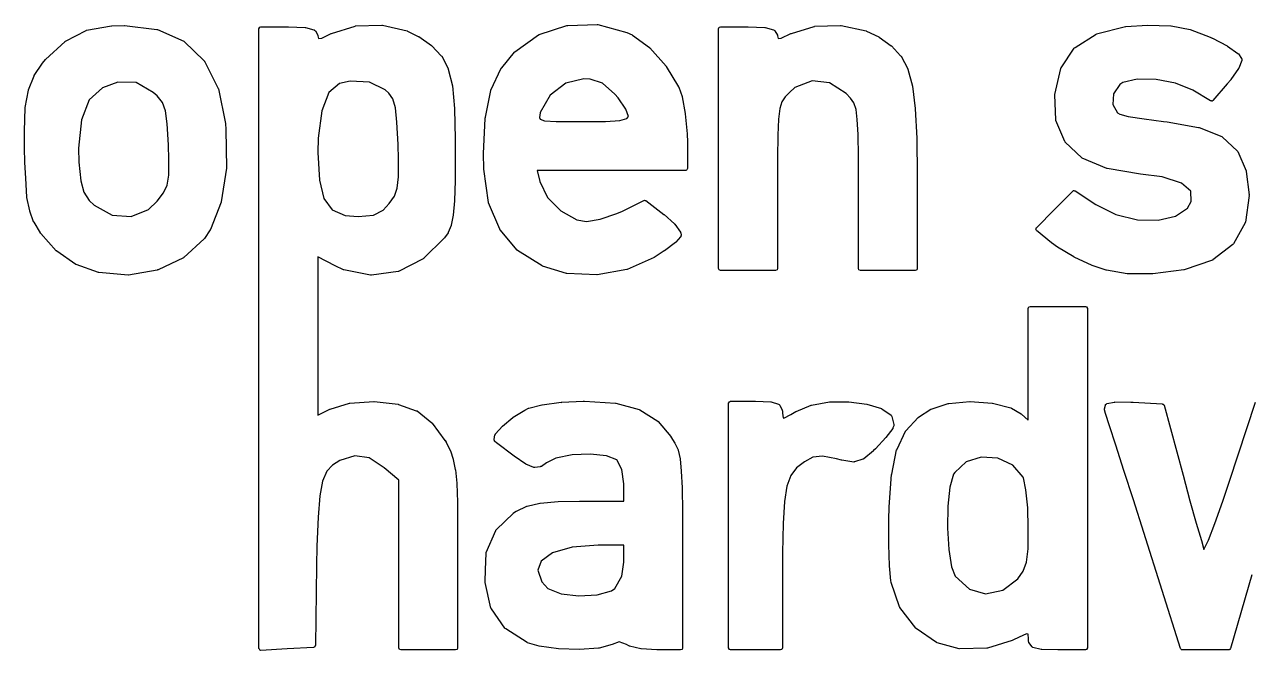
# Model space of a CAD drawing. Extents: x 80 to 221, y -131 to -73.
# Drawn here: x 106.095 to 109.18, y -79.478 to -77.902 of the extents above; entities that cross this region are included whole.
import ezdxf

# ---------------------------------------------------------------- set-up
doc = ezdxf.new("R2010")
doc.units = 0
doc.layers.add('BLACK', color=7, linetype='CONTINUOUS')

msp = doc.modelspace()

# ---------------------------------------------------------------- linework, layer by layer
at = {"layer": 'BLACK', "linetype": 'CONTINUOUS'}
for p, q in [((106.251, -77.9166), (106.314, -77.9055)), ((106.314, -77.9055), (106.315, -77.9055)), ((106.315, -77.9054), (106.346, -77.9045)), ((106.315, -77.9055), (106.315, -77.9054)), ((106.346, -77.9046), (106.347, -77.9045)), ((106.346, -77.9045), (106.346, -77.9046)), ((106.347, -77.9045), (106.428, -77.9142)), ((106.687, -77.9091), (106.69, -77.9076)), ((106.69, -77.9076), (106.759, -77.9076)), ((106.759, -77.9076), (106.759, -77.9077)), ((106.759, -77.9077), (106.759, -77.9076)), ((106.759, -77.9076), (106.801, -77.9093)), ((106.868, -77.9247), (106.927, -77.9059)), ((106.927, -77.906), (106.928, -77.9057)), ((106.927, -77.9059), (106.927, -77.906)), ((106.928, -77.9057), (106.994, -77.9037)), ((106.994, -77.9037), (106.995, -77.904)), ((106.995, -77.904), (106.996, -77.9039)), ((106.996, -77.9039), (107.058, -77.9183)), ((107.39, -77.9272), (107.46, -77.9044)), ((107.46, -77.9044), (107.461, -77.9044)), ((107.461, -77.9044), (107.462, -77.9041)), ((107.462, -77.9041), (107.536, -77.902)), ((107.536, -77.902), (107.537, -77.9023)), ((107.537, -77.9023), (107.538, -77.9022)), ((107.538, -77.9022), (107.611, -77.9218)), ((107.843, -77.9091), (107.847, -77.9076)), ((107.847, -77.9076), (107.916, -77.9076)), ((107.916, -77.9076), (107.916, -77.9077)), ((107.916, -77.9077), (107.916, -77.9076)), ((107.916, -77.9076), (107.958, -77.9093)), ((108.025, -77.9247), (108.082, -77.9067)), ((108.082, -77.9067), (108.083, -77.9067)), ((108.083, -77.9064), (108.149, -77.9044)), ((108.083, -77.9067), (108.083, -77.9064)), ((108.149, -77.9044), (108.149, -77.9046)), ((108.149, -77.9046), (108.15, -77.9045)), ((108.15, -77.9045), (108.213, -77.9181)), ((108.793, -77.9256), (108.866, -77.9074)), ((108.866, -77.9074), (108.867, -77.9072)), ((108.866, -77.9074), (108.866, -77.9074)), ((108.867, -77.9072), (108.921, -77.9036)), ((108.921, -77.9036), (108.921, -77.9037)), ((108.921, -77.9037), (108.921, -77.9036)), ((108.921, -77.9036), (108.98, -77.9055)), ((108.98, -77.9055), (108.981, -77.9056)), ((108.981, -77.9056), (108.981, -77.9055)), ((108.981, -77.9055), (109.029, -77.9146)), ((106.198, -77.9436), (106.25, -77.917)), ((106.25, -77.917), (106.251, -77.9166)), ((106.25, -77.917), (106.25, -77.917)), ((106.428, -77.9142), (106.429, -77.9146)), ((106.429, -77.9146), (106.43, -77.9146)), ((106.43, -77.9146), (106.496, -77.9437)), ((106.685, -77.9126), (106.687, -77.9091)), ((106.685, -79.4731), (106.685, -77.9126)), ((106.801, -77.9093), (106.801, -77.9095)), ((106.801, -77.9095), (106.802, -77.9094)), ((106.802, -77.9094), (106.823, -77.9153)), ((106.823, -77.9153), (106.824, -77.9153)), ((106.824, -77.9153), (106.824, -77.9153)), ((106.824, -77.9153), (106.825, -77.9165)), ((106.825, -77.9165), (106.827, -77.9176)), ((106.827, -77.9176), (106.827, -77.9177)), ((106.827, -77.9177), (106.827, -77.9177)), ((106.827, -77.9177), (106.833, -77.9291)), ((106.833, -77.9291), (106.833, -77.9301)), ((106.833, -77.9301), (106.833, -77.9305)), ((106.833, -77.9305), (106.835, -77.9375)), ((106.835, -77.9375), (106.843, -77.9368)), ((106.843, -77.9368), (106.867, -77.9249)), ((106.867, -77.9249), (106.868, -77.9247)), ((106.867, -77.9249), (106.867, -77.9249)), ((107.058, -77.9183), (107.059, -77.9187)), ((107.059, -77.9187), (107.059, -77.9187)), ((107.059, -77.9187), (107.086, -77.9318)), ((107.086, -77.9318), (107.086, -77.9321)), ((107.086, -77.9321), (107.087, -77.9322)), ((107.087, -77.9322), (107.119, -77.955)), ((107.329, -77.9706), (107.389, -77.9279)), ((107.389, -77.9279), (107.39, -77.9277)), ((107.39, -77.9277), (107.39, -77.9272)), ((107.611, -77.9218), (107.611, -77.9221)), ((107.611, -77.9221), (107.611, -77.9221)), ((107.611, -77.9221), (107.624, -77.928)), ((107.624, -77.928), (107.624, -77.9284)), ((107.624, -77.9284), (107.625, -77.9285)), ((107.625, -77.9285), (107.668, -77.9602)), ((107.842, -77.9126), (107.843, -77.9091)), ((107.842, -78.5162), (107.842, -77.9126)), ((107.958, -77.9093), (107.958, -77.9095)), ((107.958, -77.9095), (107.959, -77.9094)), ((107.959, -77.9094), (107.98, -77.9153)), ((107.98, -77.9153), (107.98, -77.9153)), ((107.98, -77.9153), (107.98, -77.9153)), ((107.98, -77.9153), (107.982, -77.9165)), ((107.982, -77.9165), (107.983, -77.9176)), ((107.983, -77.9176), (107.983, -77.9177)), ((107.983, -77.9177), (107.983, -77.9177)), ((107.983, -77.9177), (107.99, -77.9291)), ((107.99, -77.9291), (107.99, -77.9301)), ((107.99, -77.9301), (107.99, -77.9305)), ((107.99, -77.9305), (107.992, -77.9375)), ((107.992, -77.9375), (107.999, -77.9368)), ((107.999, -77.9368), (108.024, -77.9249)), ((108.024, -77.9249), (108.025, -77.9247)), ((108.024, -77.9249), (108.024, -77.9249)), ((108.213, -77.9181), (108.214, -77.9185)), ((108.214, -77.9185), (108.214, -77.9185)), ((108.214, -77.9185), (108.245, -77.9334)), ((108.245, -77.9334), (108.246, -77.9338)), ((108.246, -77.9338), (108.246, -77.9339)), ((108.246, -77.9339), (108.276, -77.9555)), ((108.739, -77.9599), (108.792, -77.9262)), ((108.792, -77.9262), (108.793, -77.926)), ((108.793, -77.926), (108.793, -77.9256)), ((109.029, -77.9146), (109.029, -77.9148)), ((109.029, -77.9148), (109.029, -77.9148)), ((109.029, -77.9148), (109.079, -77.9337)), ((109.079, -77.9337), (109.079, -77.9338)), ((109.079, -77.9338), (109.079, -77.9338)), ((109.079, -77.9338), (109.084, -77.9362)), ((109.084, -77.9362), (109.084, -77.9363)), ((109.084, -77.9363), (109.085, -77.9364)), ((109.085, -77.9364), (109.122, -77.9561)), ((106.148, -77.9898), (106.197, -77.9444)), ((106.197, -77.9441), (106.198, -77.9436)), ((106.197, -77.9444), (106.197, -77.9441)), ((106.496, -77.9437), (106.496, -77.9443)), ((106.496, -77.9443), (106.497, -77.9446)), ((106.497, -77.9446), (106.547, -77.9932)), ((107.119, -77.955), (107.12, -77.9554)), ((107.12, -77.9554), (107.12, -77.9556)), ((107.12, -77.9556), (107.144, -77.9805)), ((107.668, -77.9602), (107.668, -77.9607)), ((107.668, -77.9607), (107.669, -77.961)), ((107.669, -77.961), (107.71, -78.0073)), ((108.276, -77.9555), (108.277, -77.9559)), ((108.277, -77.9559), (108.277, -77.9561)), ((108.277, -77.9561), (108.3, -77.981)), ((108.704, -78.0108), (108.737, -77.9613)), ((108.737, -77.9613), (108.738, -77.9608)), ((108.738, -77.9608), (108.739, -77.9599)), ((109.122, -77.9561), (109.122, -77.9563)), ((109.122, -77.9563), (109.123, -77.9564)), ((109.123, -77.9564), (109.149, -77.9747)), ((106.119, -78.0304), (106.14, -77.9997)), ((106.14, -77.9993), (106.148, -77.9902)), ((106.14, -77.9996), (106.14, -77.9993)), ((106.14, -77.9997), (106.14, -77.9996)), ((106.148, -77.9901), (106.148, -77.9898)), ((106.148, -77.9902), (106.148, -77.9901)), ((106.547, -77.9932), (106.547, -77.994)), ((106.547, -77.994), (106.548, -77.9946)), ((106.548, -77.9946), (106.582, -78.0627)), ((107.144, -77.9805), (107.144, -77.9812)), ((107.144, -77.9812), (107.145, -77.9817)), ((107.145, -77.9817), (107.161, -78.0129)), ((107.296, -78.0109), (107.328, -77.9715)), ((107.328, -77.9715), (107.329, -77.9712)), ((107.329, -77.9712), (107.329, -77.9706)), ((108.3, -77.981), (108.301, -77.9816)), ((108.301, -77.9816), (108.301, -77.982)), ((108.301, -77.982), (108.318, -78.0137)), ((109.149, -77.9747), (109.149, -77.9754)), ((109.149, -77.9754), (109.15, -77.9759)), ((109.15, -77.9759), (109.158, -77.9876)), ((109.159, -77.9924), (109.151, -78.0116)), ((109.158, -77.9876), (109.158, -77.9882)), ((109.158, -77.9882), (109.159, -77.9886)), ((109.159, -77.9886), (109.159, -77.99)), ((109.159, -77.99), (109.159, -77.9913)), ((109.159, -77.9913), (109.159, -77.9918)), ((109.159, -77.9918), (109.159, -77.9924)), ((106.105, -78.0662), (106.119, -78.0314)), ((106.119, -78.031), (106.119, -78.0304)), ((106.119, -78.0314), (106.119, -78.031)), ((107.161, -78.0129), (107.161, -78.0136)), ((107.161, -78.0136), (107.161, -78.0141)), ((107.161, -78.0141), (107.172, -78.056)), ((107.269, -78.0674), (107.295, -78.0119)), ((107.295, -78.0119), (107.296, -78.0115)), ((107.296, -78.0115), (107.296, -78.0109)), ((107.71, -78.0073), (107.71, -78.0078)), ((107.71, -78.0078), (107.71, -78.0081)), ((107.71, -78.0081), (107.741, -78.0591)), ((108.318, -78.0137), (108.318, -78.0143)), ((108.318, -78.0143), (108.318, -78.0148)), ((108.318, -78.0148), (108.33, -78.0569)), ((108.688, -78.078), (108.703, -78.0125)), ((108.703, -78.0118), (108.704, -78.0108)), ((108.703, -78.0125), (108.703, -78.0118)), ((109.15, -78.0125), (109.131, -78.0407)), ((109.151, -78.0116), (109.15, -78.0119)), ((109.15, -78.0119), (109.15, -78.0125)), ((106.291, -78.0613), (106.258, -78.0916)), ((106.33, -78.0469), (106.291, -78.0613)), ((106.376, -78.0481), (106.33, -78.0469)), ((106.419, -78.0728), (106.376, -78.0481)), ((106.582, -78.0627), (106.582, -78.0633)), ((106.888, -78.0507), (106.861, -78.0735)), ((106.915, -78.0444), (106.888, -78.0507)), ((106.963, -78.0475), (106.915, -78.0444)), ((107.003, -78.0666), (106.963, -78.0475)), ((107.172, -78.056), (107.172, -78.0564)), ((107.172, -78.0564), (107.172, -78.0567)), ((107.172, -78.0567), (107.177, -78.1136)), ((107.457, -78.0496), (107.418, -78.0796)), ((107.503, -78.0384), (107.457, -78.0496)), ((107.519, -78.0392), (107.503, -78.0384)), ((107.55, -78.0498), (107.519, -78.0392)), ((107.581, -78.0773), (107.55, -78.0498)), ((107.741, -78.0591), (107.741, -78.0596)), ((107.741, -78.0596), (107.742, -78.06)), ((107.742, -78.06), (107.75, -78.0834)), ((108.034, -78.0606), (108.02, -78.0729)), ((108.077, -78.0438), (108.034, -78.0606)), ((108.121, -78.0487), (108.077, -78.0438)), ((108.163, -78.0754), (108.121, -78.0487)), ((108.33, -78.0569), (108.33, -78.0573)), ((108.33, -78.0573), (108.33, -78.0576)), ((108.33, -78.0576), (108.337, -78.1137)), ((108.852, -78.053), (108.836, -78.0768)), ((108.859, -78.0484), (108.852, -78.053)), ((108.895, -78.0397), (108.859, -78.0484)), ((108.943, -78.0403), (108.895, -78.0397)), ((108.992, -78.0497), (108.943, -78.0403)), ((109.035, -78.0673), (108.992, -78.0497)), ((109.122, -78.0516), (109.086, -78.0931)), ((109.131, -78.041), (109.122, -78.0515)), ((109.122, -78.0515), (109.122, -78.0516)), ((109.122, -78.0516), (109.122, -78.0516)), ((109.131, -78.0407), (109.131, -78.0408)), ((109.131, -78.0408), (109.131, -78.041)), ((106.097, -78.1112), (106.105, -78.0672)), ((106.105, -78.0667), (106.105, -78.0662)), ((106.105, -78.0672), (106.105, -78.0667)), ((106.258, -78.0916), (106.238, -78.1418)), ((106.429, -78.0819), (106.419, -78.0728)), ((106.442, -78.098), (106.429, -78.0819)), ((106.582, -78.0633), (106.583, -78.0639)), ((106.583, -78.0639), (106.601, -78.1516)), ((106.861, -78.0735), (106.843, -78.119)), ((107.012, -78.0748), (107.003, -78.0666)), ((107.022, -78.0894), (107.012, -78.0748)), ((107.029, -78.1116), (107.022, -78.0894)), ((107.255, -78.1353), (107.269, -78.0685)), ((107.269, -78.068), (107.269, -78.0674)), ((107.269, -78.0685), (107.269, -78.068)), ((107.418, -78.0796), (107.393, -78.1237)), ((107.589, -78.0868), (107.581, -78.0773)), ((107.608, -78.1148), (107.589, -78.0868)), ((107.75, -78.0834), (107.75, -78.0839)), ((107.75, -78.0839), (107.75, -78.0842)), ((107.75, -78.0842), (107.758, -78.1262)), ((108.009, -78.0845), (108.001, -78.0966)), ((108.02, -78.0729), (108.009, -78.0845)), ((108.174, -78.0875), (108.163, -78.0754)), ((108.182, -78.0996), (108.174, -78.0875)), ((108.688, -78.0787), (108.688, -78.078)), ((108.688, -78.0794), (108.688, -78.0787)), ((108.691, -78.1421), (108.688, -78.0794)), ((108.836, -78.0768), (108.834, -78.1038)), ((109.08, -78.0942), (109.035, -78.0673)), ((109.085, -78.0938), (109.084, -78.0947)), ((109.086, -78.0931), (109.085, -78.0938)), ((106.095, -78.1704), (106.097, -78.1118)), ((106.097, -78.1115), (106.097, -78.1112)), ((106.097, -78.1118), (106.097, -78.1115)), ((106.45, -78.119), (106.442, -78.098)), ((106.454, -78.1524), (106.45, -78.119)), ((106.843, -78.119), (106.834, -78.188)), ((107.032, -78.148), (107.029, -78.1116)), ((107.177, -78.1136), (107.177, -78.1137)), ((107.177, -78.1137), (107.177, -78.1139)), ((107.177, -78.1139), (107.179, -78.1901)), ((107.393, -78.1245), (107.391, -78.1358)), ((107.393, -78.1237), (107.393, -78.1245)), ((107.615, -78.1334), (107.608, -78.1148)), ((107.996, -78.1137), (107.993, -78.1402)), ((108.001, -78.0966), (107.996, -78.1137)), ((108.188, -78.1159), (108.182, -78.0996)), ((108.191, -78.141), (108.188, -78.1159)), ((108.337, -78.1137), (108.337, -78.1139)), ((108.337, -78.1139), (108.337, -78.1141)), ((108.337, -78.1141), (108.341, -78.1879)), ((108.834, -78.1038), (108.846, -78.1246)), ((108.846, -78.1246), (108.852, -78.128)), ((109.082, -78.0944), (109.08, -78.0942)), ((109.083, -78.0948), (109.082, -78.0944)), ((109.084, -78.0947), (109.083, -78.0946)), ((109.083, -78.0946), (109.083, -78.0948)), ((106.238, -78.1418), (106.231, -78.2134)), ((106.457, -78.2049), (106.454, -78.1524)), ((106.601, -78.1516), (106.601, -78.1519)), ((106.601, -78.1519), (106.601, -78.1522)), ((106.601, -78.1522), (106.602, -78.1659)), ((107.035, -78.2041), (107.032, -78.148)), ((107.25, -78.2267), (107.254, -78.1386)), ((107.254, -78.1378), (107.255, -78.1353)), ((107.254, -78.1382), (107.254, -78.1378)), ((107.254, -78.1386), (107.254, -78.1382)), ((107.255, -78.1353), (107.255, -78.1353)), ((107.391, -78.1358), (107.393, -78.1405)), ((107.393, -78.1405), (107.404, -78.1442)), ((107.404, -78.1442), (107.433, -78.1461)), ((107.433, -78.1461), (107.481, -78.1465)), ((107.481, -78.1465), (107.5, -78.1465)), ((107.5, -78.1465), (107.557, -78.1458)), ((107.557, -78.1458), (107.593, -78.1434)), ((107.593, -78.1434), (107.611, -78.139)), ((107.611, -78.139), (107.615, -78.1334)), ((107.758, -78.1262), (107.758, -78.1264)), ((107.758, -78.1264), (107.758, -78.1266)), ((107.758, -78.1266), (107.763, -78.1773)), ((107.993, -78.1402), (107.991, -78.1803)), ((108.193, -78.1791), (108.191, -78.141)), ((108.691, -78.1428), (108.691, -78.1421)), ((108.691, -78.1437), (108.691, -78.1428)), ((108.713, -78.1966), (108.691, -78.1437)), ((108.852, -78.128), (108.873, -78.1334)), ((108.873, -78.1334), (108.913, -78.1399)), ((108.913, -78.1399), (108.962, -78.1462)), ((108.962, -78.1462), (108.971, -78.1472)), ((108.971, -78.1472), (108.971, -78.1473)), ((108.971, -78.1473), (108.971, -78.1472)), ((108.971, -78.1472), (109.05, -78.1609)), ((106.095, -78.1706), (106.095, -78.1704)), ((106.095, -78.1707), (106.095, -78.1706)), ((106.095, -78.2133), (106.095, -78.1707)), ((106.602, -78.1659), (106.602, -78.1661)), ((106.602, -78.1661), (106.602, -78.1663)), ((106.602, -78.1663), (106.603, -78.2629)), ((107.763, -78.1773), (107.763, -78.1775)), ((107.763, -78.1775), (107.763, -78.1776)), ((107.763, -78.1776), (107.764, -78.1985)), ((107.991, -78.1803), (107.99, -78.2379)), ((108.194, -78.2343), (108.193, -78.1791)), ((109.05, -78.1609), (109.05, -78.1612)), ((109.05, -78.1612), (109.051, -78.1612)), ((109.051, -78.1612), (109.108, -78.1843)), ((109.108, -78.1843), (109.109, -78.185)), ((109.109, -78.185), (109.11, -78.1853)), ((109.11, -78.1853), (109.147, -78.2201)), ((106.096, -78.249), (106.095, -78.2133)), ((106.231, -78.2134), (106.232, -78.2484)), ((106.458, -78.2416), (106.457, -78.2049)), ((106.834, -78.188), (106.833, -78.2246)), ((107.036, -78.2413), (107.035, -78.2041)), ((107.179, -78.1901), (107.179, -78.1901)), ((107.179, -78.1901), (107.179, -78.1902)), ((107.179, -78.1902), (107.179, -78.2229)), ((107.764, -78.1985), (107.764, -78.1986)), ((107.764, -78.1986), (107.764, -78.1987)), ((107.764, -78.1987), (107.764, -78.2647)), ((108.341, -78.1879), (108.341, -78.188)), ((108.341, -78.188), (108.341, -78.188)), ((108.341, -78.188), (108.342, -78.283)), ((108.714, -78.1974), (108.713, -78.1966)), ((108.714, -78.1983), (108.714, -78.1974)), ((108.756, -78.2374), (108.714, -78.1983)), ((106.458, -78.2812), (106.458, -78.2416)), ((106.833, -78.2246), (106.837, -78.2935)), ((107.036, -78.2856), (107.036, -78.2413)), ((107.179, -78.2229), (107.179, -78.2229)), ((107.179, -78.2229), (107.179, -78.2229)), ((107.179, -78.2229), (107.179, -78.2947)), ((107.25, -78.2269), (107.25, -78.2267)), ((107.25, -78.2271), (107.25, -78.2269)), ((107.251, -78.2655), (107.25, -78.2271)), ((107.99, -78.2379), (107.99, -78.3081)), ((108.194, -78.3104), (108.194, -78.2343)), ((108.756, -78.2378), (108.756, -78.2374)), ((108.757, -78.2384), (108.756, -78.2378)), ((108.819, -78.2645), (108.757, -78.2384)), ((109.147, -78.2201), (109.148, -78.221)), ((109.148, -78.221), (109.149, -78.2218)), ((109.149, -78.2218), (109.17, -78.2704)), ((106.096, -78.2491), (106.096, -78.249)), ((106.098, -78.2885), (106.096, -78.2491)), ((106.096, -78.2491), (106.096, -78.2491)), ((106.232, -78.2484), (106.237, -78.2952)), ((106.603, -78.2637), (106.59, -78.3484)), ((106.603, -78.2629), (106.603, -78.2633)), ((106.603, -78.2633), (106.603, -78.2637)), ((107.251, -78.2658), (107.251, -78.2655)), ((107.251, -78.2661), (107.251, -78.2658)), ((107.263, -78.3501), (107.251, -78.2661)), ((107.759, -78.2697), (107.385, -78.2697)), ((107.385, -78.2697), (107.392, -78.2976)), ((107.761, -78.269), (107.759, -78.2697)), ((107.759, -78.2697), (107.759, -78.2697)), ((107.759, -78.2697), (107.759, -78.2697)), ((107.762, -78.2682), (107.761, -78.269)), ((107.763, -78.266), (107.762, -78.2682)), ((107.762, -78.2682), (107.762, -78.2682)), ((107.762, -78.2682), (107.762, -78.2682)), ((107.764, -78.2647), (107.763, -78.266)), ((107.764, -78.2647), (107.764, -78.2647)), ((107.764, -78.2647), (107.764, -78.2647)), ((108.82, -78.2645), (108.819, -78.2645)), ((108.82, -78.2648), (108.82, -78.2645)), ((108.904, -78.2786), (108.82, -78.2648)), ((108.904, -78.2787), (108.904, -78.2786)), ((108.904, -78.2786), (108.904, -78.2786)), ((108.958, -78.2858), (108.904, -78.2787)), ((109.17, -78.2704), (109.17, -78.2711)), ((109.17, -78.2711), (109.17, -78.2718)), ((109.17, -78.2718), (109.177, -78.3312)), ((106.098, -78.2886), (106.098, -78.2885)), ((106.098, -78.2887), (106.098, -78.2886)), ((106.101, -78.3367), (106.098, -78.2887)), ((106.237, -78.2952), (106.244, -78.3244)), ((106.445, -78.3262), (106.454, -78.3068)), ((106.454, -78.3068), (106.458, -78.2812)), ((106.837, -78.2935), (106.848, -78.3404)), ((107.033, -78.3144), (107.036, -78.2856)), ((107.179, -78.2948), (107.177, -78.3461)), ((107.179, -78.2947), (107.179, -78.2947)), ((107.179, -78.2947), (107.179, -78.2948)), ((107.392, -78.2976), (107.411, -78.3372)), ((107.99, -78.3081), (107.99, -78.5162)), ((108.342, -78.283), (108.342, -78.283)), ((108.342, -78.283), (108.342, -78.283)), ((108.342, -78.283), (108.342, -78.293)), ((108.342, -78.293), (108.342, -78.293)), ((108.342, -78.293), (108.342, -78.293)), ((108.342, -78.293), (108.342, -78.5162)), ((109.007, -78.3011), (108.958, -78.2858)), ((109.03, -78.3217), (109.007, -78.3011)), ((106.101, -78.337), (106.101, -78.3367)), ((106.101, -78.3372), (106.101, -78.337)), ((106.108, -78.3713), (106.101, -78.3372)), ((106.244, -78.3244), (106.258, -78.3448)), ((106.429, -78.3469), (106.445, -78.3262)), ((106.848, -78.3404), (106.869, -78.3686)), ((107.013, -78.3528), (107.026, -78.3346)), ((107.026, -78.3346), (107.033, -78.3144)), ((107.411, -78.3372), (107.445, -78.3715)), ((108.194, -78.5162), (108.194, -78.3104)), ((108.687, -78.3675), (108.733, -78.3215)), ((108.733, -78.3215), (108.734, -78.3209)), ((108.734, -78.3209), (108.735, -78.3201)), ((108.735, -78.3201), (108.736, -78.3202)), ((108.736, -78.3202), (108.736, -78.32)), ((108.736, -78.32), (108.738, -78.3206)), ((108.738, -78.3206), (108.739, -78.3208)), ((108.739, -78.3208), (108.791, -78.3549)), ((109.031, -78.3478), (109.03, -78.3217)), ((109.177, -78.3324), (109.168, -78.3999)), ((109.177, -78.3312), (109.176, -78.3318)), ((109.176, -78.3318), (109.177, -78.3324)), ((106.108, -78.3717), (106.108, -78.3713)), ((106.258, -78.3448), (106.27, -78.3566)), ((106.27, -78.3566), (106.316, -78.3822)), ((106.363, -78.3856), (106.407, -78.3674)), ((106.407, -78.3674), (106.429, -78.3469)), ((106.59, -78.3494), (106.563, -78.4181)), ((106.59, -78.3484), (106.59, -78.3489)), ((106.59, -78.3489), (106.59, -78.3494)), ((106.869, -78.3686), (106.902, -78.3826)), ((106.973, -78.3821), (106.998, -78.3696)), ((106.998, -78.3696), (107.013, -78.3528)), ((107.177, -78.3463), (107.174, -78.3818)), ((107.177, -78.3461), (107.177, -78.3462)), ((107.177, -78.3462), (107.177, -78.3463)), ((107.263, -78.3506), (107.263, -78.3501)), ((107.263, -78.3513), (107.263, -78.3506)), ((107.291, -78.4175), (107.263, -78.3513)), ((107.445, -78.3715), (107.485, -78.3935)), ((107.6, -78.3718), (107.654, -78.345)), ((107.654, -78.345), (107.655, -78.3446)), ((107.654, -78.345), (107.654, -78.345)), ((107.655, -78.3446), (107.656, -78.3449)), ((107.656, -78.3449), (107.657, -78.3448)), ((107.657, -78.3448), (107.658, -78.3453)), ((107.658, -78.3453), (107.659, -78.3455)), ((107.659, -78.3455), (107.704, -78.3804)), ((108.642, -78.4136), (108.687, -78.3675)), ((108.791, -78.3549), (108.842, -78.3802)), ((108.992, -78.3848), (109.022, -78.364)), ((109.022, -78.364), (109.031, -78.3478)), ((106.108, -78.3722), (106.108, -78.3717)), ((106.118, -78.3991), (106.108, -78.3722)), ((106.119, -78.3995), (106.118, -78.3991)), ((106.119, -78.3999), (106.119, -78.3995)), ((106.135, -78.4267), (106.119, -78.3999)), ((106.316, -78.3822), (106.363, -78.3856)), ((106.902, -78.3826), (106.935, -78.3854)), ((106.935, -78.3854), (106.973, -78.3821)), ((107.174, -78.3824), (107.169, -78.4068)), ((107.174, -78.3818), (107.174, -78.3821)), ((107.174, -78.3821), (107.174, -78.3824)), ((107.485, -78.3935), (107.509, -78.3979)), ((107.509, -78.3979), (107.544, -78.3924)), ((107.544, -78.3924), (107.586, -78.3782)), ((107.586, -78.3782), (107.6, -78.3718)), ((107.704, -78.3804), (107.705, -78.3806)), ((107.705, -78.3806), (107.705, -78.3806)), ((107.705, -78.3806), (107.731, -78.4042)), ((108.842, -78.3802), (108.896, -78.3934)), ((108.896, -78.3934), (108.948, -78.3948)), ((108.948, -78.3948), (108.992, -78.3848)), ((109.167, -78.4016), (109.138, -78.4546)), ((109.168, -78.3999), (109.167, -78.4007)), ((109.167, -78.4007), (109.167, -78.4016)), ((106.135, -78.4268), (106.135, -78.4267)), ((106.135, -78.4269), (106.135, -78.4268)), ((106.135, -78.428), (106.135, -78.4269)), ((106.136, -78.4282), (106.135, -78.428)), ((106.136, -78.4285), (106.136, -78.4282)), ((106.175, -78.472), (106.136, -78.4285)), ((106.562, -78.419), (106.548, -78.441)), ((106.563, -78.4181), (106.562, -78.4184)), ((106.562, -78.4184), (106.562, -78.419)), ((107.161, -78.4265), (107.152, -78.4387)), ((107.169, -78.4078), (107.161, -78.4257)), ((107.161, -78.4257), (107.161, -78.426)), ((107.161, -78.426), (107.161, -78.4265)), ((107.169, -78.4068), (107.169, -78.4072)), ((107.169, -78.4072), (107.169, -78.4078)), ((107.291, -78.4181), (107.291, -78.4175)), ((107.292, -78.4188), (107.291, -78.4181)), ((107.335, -78.47), (107.292, -78.4188)), ((107.731, -78.4042), (107.731, -78.4047)), ((107.731, -78.4047), (107.732, -78.405)), ((107.732, -78.405), (107.746, -78.4245)), ((107.746, -78.4245), (107.746, -78.4257)), ((107.746, -78.4257), (107.747, -78.4268)), ((107.747, -78.4268), (107.748, -78.4325)), ((107.748, -78.4325), (107.747, -78.4327)), ((107.747, -78.4327), (107.748, -78.4329)), ((107.748, -78.4329), (107.747, -78.4345)), ((108.64, -78.4171), (108.641, -78.4155)), ((108.64, -78.4173), (108.64, -78.4171)), ((108.64, -78.4176), (108.64, -78.4173)), ((108.641, -78.4191), (108.64, -78.4176)), ((108.641, -78.4139), (108.642, -78.4138)), ((108.641, -78.4155), (108.641, -78.4139)), ((108.642, -78.4206), (108.641, -78.4191)), ((108.642, -78.4138), (108.642, -78.4136)), ((108.642, -78.4207), (108.642, -78.4206)), ((108.642, -78.421), (108.642, -78.4207)), ((108.68, -78.4517), (108.642, -78.421)), ((106.547, -78.442), (106.496, -78.4887)), ((106.548, -78.441), (106.547, -78.4414)), ((106.547, -78.4414), (106.547, -78.442)), ((107.152, -78.4395), (107.099, -78.4915)), ((107.152, -78.4387), (107.152, -78.439)), ((107.152, -78.439), (107.152, -78.4395)), ((107.733, -78.4509), (107.706, -78.472)), ((107.734, -78.4503), (107.733, -78.4505)), ((107.733, -78.4505), (107.733, -78.4509)), ((107.746, -78.4365), (107.734, -78.4503)), ((107.747, -78.4362), (107.746, -78.4363)), ((107.746, -78.4363), (107.746, -78.4365)), ((107.747, -78.4345), (107.747, -78.4362)), ((108.68, -78.4518), (108.68, -78.4517)), ((108.68, -78.4519), (108.68, -78.4518)), ((108.695, -78.4626), (108.68, -78.4519)), ((108.695, -78.4627), (108.695, -78.4626)), ((108.695, -78.4629), (108.695, -78.4627)), ((108.736, -78.4872), (108.695, -78.4629)), ((109.136, -78.4561), (109.086, -78.4947)), ((109.137, -78.4553), (109.136, -78.4561)), ((109.138, -78.4546), (109.137, -78.4553)), ((106.176, -78.4722), (106.175, -78.472)), ((106.176, -78.4727), (106.176, -78.4722)), ((106.224, -78.5059), (106.176, -78.4727)), ((106.495, -78.4895), (106.431, -78.5198)), ((106.496, -78.4887), (106.495, -78.489)), ((106.495, -78.489), (106.495, -78.4895)), ((106.877, -78.5098), (106.833, -78.4871)), ((106.833, -78.4871), (106.833, -78.8858)), ((107.098, -78.4924), (107.036, -78.5236)), ((107.099, -78.4918), (107.098, -78.4924)), ((107.099, -78.4915), (107.099, -78.4918)), ((107.336, -78.4704), (107.335, -78.47)), ((107.336, -78.471), (107.336, -78.4704)), ((107.398, -78.5099), (107.336, -78.471)), ((107.68, -78.489), (107.612, -78.5185)), ((107.705, -78.4722), (107.68, -78.4886)), ((107.68, -78.4886), (107.68, -78.4887)), ((107.68, -78.4887), (107.68, -78.489)), ((107.706, -78.472), (107.705, -78.472)), ((107.705, -78.472), (107.705, -78.4722)), ((108.737, -78.4872), (108.736, -78.4872)), ((108.737, -78.4874), (108.737, -78.4872)), ((108.782, -78.5084), (108.737, -78.4874)), ((109.086, -78.495), (109.085, -78.4955)), ((109.086, -78.4947), (109.086, -78.495)), ((106.225, -78.506), (106.224, -78.5059)), ((106.225, -78.5065), (106.225, -78.506)), ((106.281, -78.5262), (106.225, -78.5065)), ((106.429, -78.5202), (106.357, -78.5327)), ((106.43, -78.5198), (106.429, -78.5202)), ((106.431, -78.5198), (106.43, -78.5198)), ((106.877, -78.5099), (106.877, -78.5098)), ((106.877, -78.5098), (106.877, -78.5098)), ((106.898, -78.5195), (106.877, -78.5099)), ((106.899, -78.5196), (106.898, -78.5195)), ((106.899, -78.5199), (106.899, -78.5196)), ((106.966, -78.5335), (106.899, -78.5199)), ((107.035, -78.5241), (106.968, -78.5335)), ((107.036, -78.5236), (107.035, -78.5237)), ((107.035, -78.5237), (107.035, -78.5241)), ((107.399, -78.51), (107.398, -78.5099)), ((107.399, -78.5104), (107.399, -78.51)), ((107.459, -78.5286), (107.399, -78.5104)), ((107.611, -78.5189), (107.536, -78.5322)), ((107.612, -78.5185), (107.611, -78.5189)), ((107.612, -78.5185), (107.612, -78.5185)), ((107.843, -78.5197), (107.842, -78.5162)), ((107.847, -78.5212), (107.843, -78.5197)), ((107.985, -78.5212), (107.847, -78.5212)), ((107.989, -78.5197), (107.985, -78.5212)), ((107.99, -78.5162), (107.989, -78.5197)), ((108.195, -78.5197), (108.194, -78.5162)), ((108.199, -78.5212), (108.195, -78.5197)), ((108.337, -78.5212), (108.199, -78.5212)), ((108.339, -78.5206), (108.337, -78.5212)), ((108.337, -78.5212), (108.337, -78.5212)), ((108.337, -78.5212), (108.337, -78.5212)), ((108.341, -78.5197), (108.339, -78.5206)), ((108.342, -78.5179), (108.341, -78.5197)), ((108.341, -78.5197), (108.341, -78.5197)), ((108.341, -78.5197), (108.341, -78.5197)), ((108.342, -78.5162), (108.342, -78.5162)), ((108.342, -78.5162), (108.342, -78.5162)), ((108.342, -78.5162), (108.342, -78.5179)), ((108.782, -78.5086), (108.782, -78.5084)), ((108.782, -78.5084), (108.782, -78.5084)), ((108.817, -78.5206), (108.782, -78.5086)), ((108.818, -78.5206), (108.817, -78.5206)), ((108.818, -78.5208), (108.818, -78.5206)), ((108.87, -78.5295), (108.818, -78.5208)), ((109.013, -78.52), (108.935, -78.5296)), ((109.014, -78.5198), (109.013, -78.52)), ((109.085, -78.4955), (109.014, -78.5198)), ((109.014, -78.5198), (109.014, -78.5198)), ((106.282, -78.5261), (106.281, -78.5262)), ((106.282, -78.5264), (106.282, -78.5261)), ((106.356, -78.5328), (106.282, -78.5264)), ((106.357, -78.5326), (106.356, -78.5328)), ((106.357, -78.5327), (106.357, -78.5326)), ((106.967, -78.5333), (106.966, -78.5335)), ((106.968, -78.5335), (106.967, -78.5333)), ((107.46, -78.5288), (107.459, -78.5285)), ((107.459, -78.5285), (107.459, -78.5286)), ((107.535, -78.5323), (107.46, -78.5288)), ((107.536, -78.5322), (107.535, -78.5321)), ((107.535, -78.5321), (107.535, -78.5323)), ((108.871, -78.5296), (108.87, -78.5294)), ((108.87, -78.5294), (108.87, -78.5295)), ((108.935, -78.5297), (108.871, -78.5296)), ((108.935, -78.5296), (108.935, -78.5295)), ((108.935, -78.5295), (108.935, -78.5297)), ((108.621, -78.6168), (108.623, -78.6132)), ((108.621, -78.8986), (108.621, -78.6168)), ((108.623, -78.6132), (108.626, -78.6118)), ((108.626, -78.6118), (108.765, -78.6118)), ((108.765, -78.6118), (108.768, -78.6132)), ((108.768, -78.6132), (108.77, -78.6168)), ((108.77, -78.6168), (108.77, -79.4718)), ((106.864, -78.8701), (106.913, -78.8552)), ((106.913, -78.8552), (106.914, -78.8553)), ((106.914, -78.855), (106.974, -78.8512)), ((106.914, -78.8553), (106.914, -78.855)), ((106.974, -78.8512), (106.975, -78.8514)), ((106.975, -78.8514), (106.975, -78.8513)), ((106.975, -78.8513), (107.035, -78.8583)), ((107.035, -78.8583), (107.036, -78.8586)), ((107.036, -78.8586), (107.036, -78.8585)), ((107.036, -78.8585), (107.081, -78.8743)), ((107.364, -78.868), (107.397, -78.8594)), ((107.397, -78.8594), (107.398, -78.8595)), ((107.398, -78.8593), (107.446, -78.8532)), ((107.398, -78.8595), (107.398, -78.8593)), ((107.446, -78.8532), (107.447, -78.8533)), ((107.447, -78.8532), (107.501, -78.8507)), ((107.447, -78.8533), (107.447, -78.8532)), ((107.501, -78.8507), (107.501, -78.8508)), ((107.501, -78.8508), (107.501, -78.8507)), ((107.501, -78.8507), (107.504, -78.8507)), ((107.504, -78.8507), (107.504, -78.8508)), ((107.504, -78.8508), (107.504, -78.8507)), ((107.504, -78.8507), (107.582, -78.8556)), ((107.582, -78.8556), (107.583, -78.8558)), ((107.583, -78.8558), (107.583, -78.8557)), ((107.583, -78.8557), (107.642, -78.8715)), ((107.867, -78.8557), (107.869, -78.8521)), ((107.867, -79.4718), (107.867, -78.8557)), ((107.869, -78.8521), (107.872, -78.8507)), ((107.872, -78.8507), (107.935, -78.8507)), ((107.935, -78.8507), (107.935, -78.8507)), ((107.935, -78.8507), (107.935, -78.8507)), ((107.935, -78.8507), (107.973, -78.852)), ((107.973, -78.852), (107.973, -78.8523)), ((107.973, -78.8523), (107.974, -78.8522)), ((107.974, -78.8522), (107.993, -78.8579)), ((107.993, -78.8579), (107.993, -78.8579)), ((107.993, -78.8579), (107.993, -78.8579)), ((107.993, -78.8579), (107.994, -78.8591)), ((107.994, -78.8591), (107.996, -78.8603)), ((107.996, -78.8603), (107.996, -78.8604)), ((107.996, -78.8604), (107.996, -78.8605)), ((107.996, -78.8605), (108.002, -78.8729)), ((108.037, -78.8761), (108.075, -78.8604)), ((108.075, -78.8604), (108.076, -78.8601)), ((108.075, -78.8604), (108.075, -78.8604)), ((108.076, -78.8601), (108.121, -78.8524)), ((108.121, -78.8525), (108.122, -78.8523)), ((108.121, -78.8524), (108.121, -78.8525)), ((108.122, -78.8523), (108.169, -78.8517)), ((108.169, -78.8517), (108.17, -78.8519)), ((108.17, -78.8519), (108.17, -78.8518)), ((108.17, -78.8518), (108.215, -78.8576)), ((108.215, -78.8576), (108.215, -78.8578)), ((108.215, -78.8578), (108.215, -78.8577)), ((108.215, -78.8577), (108.252, -78.8691)), ((108.377, -78.8703), (108.42, -78.8564)), ((108.42, -78.8564), (108.421, -78.8564)), ((108.421, -78.8561), (108.474, -78.8514)), ((108.421, -78.8564), (108.421, -78.8561)), ((108.474, -78.8514), (108.475, -78.8515)), ((108.475, -78.8515), (108.475, -78.8514)), ((108.475, -78.8514), (108.53, -78.8552)), ((108.53, -78.8552), (108.53, -78.8555)), ((108.53, -78.8555), (108.531, -78.8554)), ((108.531, -78.8554), (108.577, -78.8674)), ((108.813, -78.8695), (108.816, -78.8602)), ((108.816, -78.8588), (108.817, -78.8581)), ((108.816, -78.8596), (108.816, -78.8588)), ((108.816, -78.8602), (108.816, -78.8596)), ((108.817, -78.8581), (108.818, -78.8572)), ((108.818, -78.8572), (108.819, -78.8571)), ((108.819, -78.8566), (108.838, -78.8526)), ((108.819, -78.8571), (108.819, -78.8566)), ((108.838, -78.8526), (108.839, -78.8527)), ((108.839, -78.8527), (108.839, -78.8524)), ((108.839, -78.8524), (108.879, -78.8528)), ((108.879, -78.8528), (108.879, -78.8529)), ((108.879, -78.8529), (108.879, -78.8529)), ((108.879, -78.8529), (108.885, -78.8532)), ((108.885, -78.8532), (108.885, -78.8532)), ((108.885, -78.8532), (108.885, -78.8532)), ((108.885, -78.8532), (108.958, -78.857)), ((108.958, -78.857), (108.959, -78.8575)), ((108.959, -78.8575), (108.961, -78.8576)), ((108.961, -78.8576), (108.961, -78.8583)), ((108.961, -78.8583), (108.962, -78.8586)), ((108.962, -78.8586), (108.962, -78.8597)), ((108.962, -78.8597), (108.963, -78.8607)), ((108.963, -78.8607), (109.011, -79.0367)), ((109.128, -79.0515), (109.193, -78.853)), ((106.833, -78.8858), (106.863, -78.8704)), ((106.863, -78.8704), (106.864, -78.8704)), ((106.864, -78.8704), (106.864, -78.8701)), ((107.081, -78.8743), (107.082, -78.8749)), ((107.082, -78.8749), (107.083, -78.8751)), ((107.083, -78.8751), (107.12, -78.9051)), ((107.298, -78.913), (107.324, -78.8914)), ((107.324, -78.8914), (107.325, -78.8913)), ((107.325, -78.891), (107.354, -78.8729)), ((107.325, -78.8913), (107.325, -78.891)), ((107.354, -78.8726), (107.363, -78.8683)), ((107.354, -78.8728), (107.354, -78.8726)), ((107.354, -78.8729), (107.354, -78.8728)), ((107.363, -78.8683), (107.364, -78.8683)), ((107.364, -78.8683), (107.364, -78.868)), ((107.642, -78.8715), (107.643, -78.872)), ((107.643, -78.872), (107.644, -78.8721)), ((107.644, -78.8721), (107.689, -78.9007)), ((108.002, -78.8729), (108.002, -78.8739)), ((108.002, -78.8739), (108.003, -78.8748)), ((108.003, -78.8748), (108.003, -78.8804)), ((108.003, -78.8804), (108.004, -78.8925)), ((108.004, -78.8925), (108.006, -78.8933)), ((108.006, -78.8933), (108.024, -78.8836)), ((108.024, -78.8836), (108.036, -78.8764)), ((108.036, -78.8764), (108.037, -78.8761)), ((108.036, -78.8764), (108.036, -78.8764)), ((108.252, -78.8691), (108.252, -78.8696)), ((108.252, -78.8696), (108.253, -78.8698)), ((108.253, -78.8698), (108.276, -78.886)), ((108.276, -78.886), (108.277, -78.8875)), ((108.277, -78.8875), (108.278, -78.889)), ((108.278, -78.889), (108.283, -78.9093)), ((108.313, -78.925), (108.344, -78.8914)), ((108.344, -78.8914), (108.345, -78.8911)), ((108.345, -78.8906), (108.376, -78.8708)), ((108.345, -78.8911), (108.345, -78.8906)), ((108.376, -78.8708), (108.377, -78.8707)), ((108.377, -78.8707), (108.377, -78.8703)), ((108.577, -78.8674), (108.578, -78.8679)), ((108.578, -78.8679), (108.579, -78.868)), ((108.579, -78.868), (108.603, -78.8824)), ((108.603, -78.8824), (108.604, -78.8828)), ((108.604, -78.8828), (108.604, -78.883)), ((108.604, -78.883), (108.621, -78.8986)), ((108.813, -78.8709), (108.813, -78.8695)), ((108.813, -78.8723), (108.813, -78.8709)), ((108.816, -78.8813), (108.813, -78.8723)), ((108.826, -78.9122), (108.816, -78.8813)), ((107.12, -78.9051), (107.121, -78.9057)), ((107.121, -78.9057), (107.121, -78.9061)), ((107.121, -78.9061), (107.153, -78.949)), ((107.28, -78.9329), (107.298, -78.9135)), ((107.298, -78.9133), (107.298, -78.913)), ((107.298, -78.9135), (107.298, -78.9133)), ((107.689, -78.9007), (107.689, -78.9014)), ((107.689, -78.9014), (107.69, -78.9017)), ((107.69, -78.9017), (107.722, -78.9392)), ((108.28, -78.9188), (108.263, -78.9416)), ((108.283, -78.9123), (108.28, -78.9178)), ((108.28, -78.9178), (108.28, -78.9182)), ((108.28, -78.9182), (108.28, -78.9188)), ((108.283, -78.9093), (108.283, -78.9108)), ((108.283, -78.9108), (108.283, -78.9123)), ((108.291, -78.9716), (108.312, -78.9263)), ((108.312, -78.9263), (108.313, -78.9258)), ((108.313, -78.9258), (108.313, -78.925)), ((108.842, -78.9611), (108.826, -78.9122)), ((107.153, -78.949), (107.154, -78.9494)), ((107.154, -78.9494), (107.154, -78.9496)), ((107.154, -78.9496), (107.156, -78.954)), ((107.156, -78.954), (107.156, -78.9542)), ((107.156, -78.9542), (107.156, -78.9542)), ((107.156, -78.9542), (107.167, -78.975)), ((107.277, -78.947), (107.279, -78.9354)), ((107.277, -78.9478), (107.277, -78.947)), ((107.277, -78.9485), (107.277, -78.9478)), ((107.278, -78.9496), (107.277, -78.9485)), ((107.278, -78.9508), (107.278, -78.9496)), ((107.279, -78.9512), (107.278, -78.9508)), ((107.279, -78.9354), (107.28, -78.9342)), ((107.279, -78.9518), (107.279, -78.9512)), ((107.283, -78.955), (107.279, -78.9518)), ((107.28, -78.9342), (107.28, -78.9329)), ((107.327, -78.9887), (107.283, -78.955)), ((107.283, -78.955), (107.283, -78.955)), ((107.283, -78.955), (107.283, -78.955)), ((107.722, -78.9392), (107.722, -78.9396)), ((107.722, -78.9396), (107.722, -78.9398)), ((107.722, -78.9398), (107.732, -78.9558)), ((107.732, -78.9558), (107.732, -78.9562)), ((107.732, -78.9562), (107.732, -78.9564)), ((107.732, -78.9564), (107.74, -78.9732)), ((108.263, -78.942), (108.237, -78.97)), ((108.263, -78.9416), (108.263, -78.9417)), ((108.263, -78.9417), (108.263, -78.942)), ((106.926, -78.9883), (106.889, -79)), ((106.962, -78.9928), (106.926, -78.9883)), ((107.167, -78.975), (107.167, -78.9753)), ((107.167, -78.9753), (107.167, -78.9755)), ((107.167, -78.9755), (107.174, -78.9965)), ((107.327, -78.9889), (107.327, -78.9887)), ((107.327, -78.9887), (107.327, -78.9887)), ((107.473, -78.9856), (107.432, -78.9935)), ((107.519, -78.9835), (107.473, -78.9856)), ((107.56, -78.9877), (107.519, -78.9835)), ((107.586, -78.9982), (107.56, -78.9877)), ((107.74, -78.9732), (107.74, -78.9736)), ((107.74, -78.9736), (107.74, -78.974)), ((107.74, -78.974), (107.745, -78.9954)), ((108.103, -78.9885), (108.079, -78.9916)), ((108.139, -78.9958), (108.103, -78.9885)), ((108.232, -78.975), (108.207, -78.9958)), ((108.237, -78.9702), (108.232, -78.9748)), ((108.232, -78.9748), (108.232, -78.9748)), ((108.232, -78.9748), (108.232, -78.975)), ((108.237, -78.97), (108.237, -78.9701)), ((108.237, -78.9701), (108.237, -78.9702)), ((108.278, -79.034), (108.29, -78.9727)), ((108.29, -78.9727), (108.291, -78.9722)), ((108.291, -78.9722), (108.291, -78.9716)), ((108.862, -79.0245), (108.842, -78.9611)), ((106.87, -79.0112), (106.856, -79.027)), ((106.889, -79), (106.87, -79.0112)), ((107, -79.018), (106.962, -78.9928)), ((107.037, -79.0489), (107, -79.018)), ((107.174, -78.9965), (107.174, -78.9969)), ((107.174, -78.9969), (107.174, -78.9972)), ((107.174, -78.9972), (107.179, -79.0226)), ((107.357, -79.0087), (107.327, -78.9889)), ((107.357, -79.0088), (107.357, -79.0087)), ((107.357, -79.0092), (107.357, -79.0088)), ((107.377, -79.0172), (107.357, -79.0092)), ((107.378, -79.0172), (107.377, -79.0172)), ((107.379, -79.0176), (107.378, -79.0172)), ((107.393, -79.0157), (107.379, -79.0176)), ((107.394, -79.0151), (107.393, -79.0157)), ((107.396, -79.0148), (107.394, -79.0151)), ((107.409, -79.0052), (107.396, -79.0148)), ((107.432, -78.9935), (107.409, -79.0052)), ((107.586, -78.9983), (107.586, -78.9982)), ((107.598, -79.0221), (107.586, -78.9983)), ((107.745, -78.9954), (107.745, -78.9958)), ((107.745, -78.9958), (107.745, -78.996)), ((107.745, -78.996), (107.748, -79.0261)), ((108.038, -79.0181), (108.024, -79.0371)), ((108.058, -79.0029), (108.038, -79.0181)), ((108.079, -78.9916), (108.058, -79.0029)), ((108.151, -78.9989), (108.139, -78.9958)), ((108.152, -78.999), (108.151, -78.9988)), ((108.151, -78.9988), (108.151, -78.9989)), ((108.182, -79.0037), (108.152, -78.999)), ((108.183, -79.0034), (108.182, -79.0037)), ((108.184, -79.0035), (108.183, -79.0034)), ((108.205, -78.9968), (108.184, -79.0035)), ((108.206, -78.9961), (108.205, -78.9968)), ((108.207, -78.9958), (108.206, -78.9961)), ((108.465, -79.0031), (108.436, -79.0297)), ((108.503, -78.9914), (108.465, -79.0031)), ((108.545, -78.9941), (108.503, -78.9914)), ((108.582, -79.0111), (108.545, -78.9941)), ((108.608, -79.042), (108.582, -79.0111)), ((106.856, -79.027), (106.845, -79.0514)), ((107.037, -79.4718), (107.037, -79.0489)), ((107.179, -79.0226), (107.179, -79.0228)), ((107.179, -79.0228), (107.18, -79.0231)), ((107.18, -79.0231), (107.183, -79.0571)), ((107.603, -79.0587), (107.598, -79.0221)), ((107.748, -79.0261), (107.748, -79.0262)), ((107.748, -79.0262), (107.748, -79.0264)), ((107.748, -79.0264), (107.75, -79.0689)), ((108.024, -79.0371), (108.014, -79.064)), ((108.271, -79.1162), (108.277, -79.0346)), ((108.277, -79.0346), (108.278, -79.0343)), ((108.278, -79.0343), (108.278, -79.034)), ((108.433, -79.0341), (108.424, -79.067)), ((108.436, -79.0297), (108.433, -79.0341)), ((108.609, -79.0437), (108.608, -79.042)), ((108.615, -79.0734), (108.609, -79.0437)), ((108.886, -79.099), (108.862, -79.0245)), ((108.862, -79.0245), (108.862, -79.0245)), ((109.011, -79.0367), (109.028, -79.1009)), ((106.845, -79.0514), (106.838, -79.0887)), ((107.183, -79.0571), (107.183, -79.0573)), ((107.183, -79.0573), (107.183, -79.0574)), ((107.183, -79.0574), (107.185, -79.1045)), ((107.603, -79.1022), (107.603, -79.0587)), ((107.75, -79.0689), (107.75, -79.069)), ((107.75, -79.069), (107.75, -79.0691)), ((107.75, -79.0691), (107.751, -79.128)), ((108.014, -79.064), (108.008, -79.103)), ((108.424, -79.067), (108.419, -79.115)), ((108.62, -79.1185), (108.615, -79.0734)), ((109.111, -79.1022), (109.128, -79.0515)), ((109.128, -79.0515), (109.128, -79.0515)), ((106.838, -79.0887), (106.834, -79.1422)), ((107.185, -79.1045), (107.185, -79.1045)), ((107.185, -79.1045), (107.185, -79.1046)), ((107.185, -79.1046), (107.185, -79.1688)), ((107.36, -79.1144), (107.392, -79.1069)), ((107.392, -79.1069), (107.393, -79.1069)), ((107.393, -79.1068), (107.438, -79.1031)), ((107.393, -79.1069), (107.393, -79.1068)), ((107.438, -79.1031), (107.492, -79.1022)), ((107.438, -79.1031), (107.438, -79.1031)), ((107.438, -79.1031), (107.438, -79.1031)), ((107.492, -79.1022), (107.492, -79.1022)), ((107.492, -79.1022), (107.492, -79.1022)), ((107.492, -79.1022), (107.603, -79.1022)), ((108.008, -79.103), (108.004, -79.158)), ((108.912, -79.181), (108.886, -79.099)), ((109.028, -79.1009), (109.028, -79.1009)), ((109.028, -79.1009), (109.044, -79.1573)), ((109.091, -79.1582), (109.111, -79.1022)), ((106.834, -79.1422), (106.831, -79.2156)), ((107.282, -79.1742), (107.326, -79.132)), ((107.326, -79.1314), (107.332, -79.1276)), ((107.326, -79.1319), (107.326, -79.1314)), ((107.326, -79.132), (107.326, -79.1319)), ((107.332, -79.1276), (107.333, -79.1275)), ((107.333, -79.1273), (107.359, -79.1148)), ((107.333, -79.1275), (107.333, -79.1273)), ((107.359, -79.1148), (107.36, -79.1144)), ((107.359, -79.1148), (107.359, -79.1148)), ((107.751, -79.128), (107.751, -79.1281)), ((107.751, -79.1281), (107.751, -79.1281)), ((107.751, -79.1281), (107.751, -79.2074)), ((108.27, -79.1494), (108.271, -79.1164)), ((108.271, -79.1163), (108.271, -79.1162)), ((108.271, -79.1164), (108.271, -79.1163)), ((108.419, -79.115), (108.418, -79.1701)), ((108.621, -79.17), (108.62, -79.1185)), ((107.185, -79.1688), (107.185, -79.1688)), ((107.185, -79.1688), (107.185, -79.1689)), ((107.185, -79.1689), (107.185, -79.2412)), ((108.004, -79.158), (108.003, -79.2326)), ((108.27, -79.1495), (108.27, -79.1494)), ((108.27, -79.1701), (108.27, -79.1495)), ((108.27, -79.1495), (108.27, -79.1495)), ((108.27, -79.2108), (108.27, -79.1701)), ((108.418, -79.1701), (108.421, -79.2236)), ((108.621, -79.2219), (108.621, -79.17)), ((109.044, -79.1573), (109.044, -79.1573)), ((109.044, -79.1573), (109.057, -79.201)), ((109.075, -79.2005), (109.091, -79.1582)), ((107.257, -79.2317), (107.281, -79.1759)), ((107.281, -79.1752), (107.282, -79.1742)), ((107.281, -79.1759), (107.281, -79.1752)), ((109.004, -79.4733), (108.912, -79.181)), ((108.912, -79.181), (108.912, -79.181)), ((109.057, -79.201), (109.063, -79.224)), ((109.063, -79.224), (109.075, -79.2005)), ((106.831, -79.2156), (106.83, -79.2644)), ((107.255, -79.2753), (107.257, -79.2334)), ((107.257, -79.2326), (107.257, -79.2317)), ((107.257, -79.2334), (107.257, -79.2326)), ((107.424, -79.2318), (107.395, -79.2529)), ((107.473, -79.2178), (107.424, -79.2318)), ((107.539, -79.2128), (107.473, -79.2178)), ((107.603, -79.2128), (107.539, -79.2128)), ((107.603, -79.2558), (107.603, -79.2128)), ((107.751, -79.2074), (107.751, -79.2074)), ((107.751, -79.2074), (107.751, -79.2074)), ((107.751, -79.2074), (107.751, -79.2285)), ((107.751, -79.2285), (107.751, -79.4718)), ((108.003, -79.2326), (108.003, -79.2777)), ((108.27, -79.2109), (108.27, -79.2108)), ((108.27, -79.211), (108.27, -79.2109)), ((108.272, -79.2647), (108.27, -79.211)), ((108.421, -79.2236), (108.428, -79.2674)), ((108.617, -79.2559), (108.621, -79.2219)), ((106.83, -79.2644), (106.827, -79.4656)), ((107.185, -79.2412), (107.185, -79.2412)), ((107.185, -79.2412), (107.185, -79.2412)), ((107.185, -79.2412), (107.185, -79.4718)), ((107.395, -79.2529), (107.387, -79.2757)), ((107.598, -79.2913), (107.603, -79.2558)), ((108.272, -79.2649), (108.272, -79.2647)), ((108.272, -79.265), (108.272, -79.2649)), ((108.275, -79.3024), (108.272, -79.265)), ((108.608, -79.2785), (108.617, -79.2559)), ((107.254, -79.304), (107.255, -79.2753)), ((107.255, -79.2753), (107.255, -79.2753)), ((107.387, -79.2757), (107.397, -79.3055)), ((107.581, -79.3218), (107.598, -79.2913)), ((108.003, -79.2777), (108.003, -79.4718)), ((108.428, -79.2674), (108.437, -79.291)), ((108.437, -79.291), (108.473, -79.3238)), ((108.595, -79.2974), (108.608, -79.2785)), ((109.184, -79.2878), (109.13, -79.4732)), ((107.254, -79.3043), (107.254, -79.304)), ((107.254, -79.3046), (107.254, -79.3043)), ((107.254, -79.3063), (107.254, -79.3046)), ((107.254, -79.3067), (107.254, -79.3063)), ((107.254, -79.307), (107.254, -79.3067)), ((107.269, -79.3716), (107.254, -79.307)), ((107.397, -79.3055), (107.412, -79.3223)), ((107.412, -79.3223), (107.446, -79.3355)), ((107.536, -79.3382), (107.572, -79.3277)), ((107.572, -79.3277), (107.581, -79.3218)), ((108.275, -79.3026), (108.275, -79.3024)), ((108.275, -79.3028), (108.275, -79.3026)), ((108.276, -79.3062), (108.275, -79.3028)), ((108.276, -79.3066), (108.276, -79.3062)), ((108.276, -79.3071), (108.276, -79.3066)), ((108.297, -79.3685), (108.276, -79.3071)), ((108.473, -79.3238), (108.514, -79.3354)), ((108.514, -79.3354), (108.557, -79.326)), ((108.557, -79.326), (108.595, -79.2974)), ((107.446, -79.3355), (107.49, -79.3409)), ((107.49, -79.3409), (107.536, -79.3382)), ((107.27, -79.3724), (107.269, -79.3716)), ((107.27, -79.3734), (107.27, -79.3724)), ((107.304, -79.4219), (107.27, -79.3734)), ((108.298, -79.3691), (108.297, -79.3685)), ((108.298, -79.3699), (108.298, -79.3691)), ((108.338, -79.4219), (108.298, -79.3699)), ((107.305, -79.4225), (107.304, -79.4219)), ((107.306, -79.4233), (107.305, -79.4225)), ((107.36, -79.4583), (107.306, -79.4233)), ((108.338, -79.4223), (108.338, -79.4219)), ((108.339, -79.423), (108.338, -79.4223)), ((108.39, -79.4583), (108.339, -79.423)), ((108.598, -79.4443), (108.582, -79.4525)), ((108.617, -79.4363), (108.598, -79.4443)), ((108.621, -79.4373), (108.617, -79.4363)), ((108.622, -79.4485), (108.621, -79.4373)), ((108.622, -79.4556), (108.622, -79.4485)), ((108.622, -79.4485), (108.622, -79.4485)), ((106.685, -79.4733), (106.685, -79.4731)), ((106.685, -79.4734), (106.685, -79.4733)), ((106.686, -79.475), (106.685, -79.4734)), ((106.687, -79.4767), (106.686, -79.475)), ((106.687, -79.4769), (106.687, -79.4767)), ((106.687, -79.4767), (106.687, -79.4767)), ((106.688, -79.4775), (106.687, -79.4769)), ((106.69, -79.4781), (106.688, -79.4775)), ((106.756, -79.4743), (106.69, -79.4781)), ((106.69, -79.4781), (106.69, -79.4781)), ((106.69, -79.4781), (106.69, -79.4781)), ((106.822, -79.4705), (106.756, -79.4743)), ((106.824, -79.4698), (106.822, -79.4705)), ((106.826, -79.4691), (106.824, -79.4698)), ((106.827, -79.4656), (106.826, -79.4672)), ((106.826, -79.4672), (106.826, -79.4689)), ((106.826, -79.4689), (106.826, -79.4689)), ((106.826, -79.4689), (106.826, -79.4691)), ((107.039, -79.4754), (107.037, -79.4718)), ((107.042, -79.4768), (107.039, -79.4754)), ((107.18, -79.4768), (107.042, -79.4768)), ((107.184, -79.4754), (107.18, -79.4768)), ((107.185, -79.4718), (107.184, -79.4754)), ((107.361, -79.4584), (107.36, -79.4583)), ((107.361, -79.4589), (107.361, -79.4584)), ((107.39, -79.4674), (107.361, -79.4589)), ((107.39, -79.4675), (107.39, -79.4673)), ((107.39, -79.4673), (107.39, -79.4674)), ((107.439, -79.4742), (107.39, -79.4675)), ((107.439, -79.4742), (107.439, -79.4741)), ((107.439, -79.4741), (107.439, -79.4742)), ((107.492, -79.4758), (107.439, -79.4742)), ((107.54, -79.4721), (107.492, -79.4758)), ((107.492, -79.4758), (107.492, -79.4757)), ((107.492, -79.4757), (107.492, -79.4758)), ((107.541, -79.472), (107.54, -79.4719)), ((107.54, -79.4719), (107.54, -79.4721)), ((107.574, -79.4629), (107.541, -79.472)), ((107.592, -79.4561), (107.574, -79.4628)), ((107.574, -79.4628), (107.574, -79.4628)), ((107.574, -79.4628), (107.574, -79.4629)), ((107.61, -79.4626), (107.592, -79.4561)), ((107.616, -79.4666), (107.61, -79.4626)), ((107.617, -79.4667), (107.616, -79.4666)), ((107.618, -79.4672), (107.617, -79.4667)), ((107.646, -79.474), (107.618, -79.4672)), ((107.647, -79.4739), (107.646, -79.474)), ((107.647, -79.4741), (107.647, -79.4739)), ((107.686, -79.4768), (107.647, -79.4741)), ((107.746, -79.4768), (107.686, -79.4768)), ((107.686, -79.4768), (107.686, -79.4768)), ((107.686, -79.4768), (107.686, -79.4768)), ((107.75, -79.4754), (107.746, -79.4768)), ((107.751, -79.4718), (107.75, -79.4754)), ((107.869, -79.4754), (107.867, -79.4718)), ((107.872, -79.4768), (107.869, -79.4754)), ((107.998, -79.4768), (107.872, -79.4768)), ((108.001, -79.4754), (107.998, -79.4768)), ((108.003, -79.4718), (108.001, -79.4754)), ((108.391, -79.4584), (108.39, -79.4583)), ((108.392, -79.459), (108.391, -79.4584)), ((108.447, -79.4736), (108.392, -79.459)), ((108.448, -79.4735), (108.447, -79.4736)), ((108.449, -79.4737), (108.448, -79.4735)), ((108.517, -79.4726), (108.449, -79.4737)), ((108.518, -79.4723), (108.517, -79.4726)), ((108.519, -79.4724), (108.518, -79.4723)), ((108.581, -79.4528), (108.519, -79.4724)), ((108.582, -79.4525), (108.581, -79.4528)), ((108.582, -79.4525), (108.582, -79.4525)), ((108.623, -79.4568), (108.622, -79.4556)), ((108.623, -79.4581), (108.623, -79.4568)), ((108.631, -79.4687), (108.623, -79.4581)), ((108.632, -79.4696), (108.631, -79.4687)), ((108.633, -79.4706), (108.632, -79.4696)), ((108.654, -79.4755), (108.633, -79.4706)), ((108.655, -79.4754), (108.654, -79.4755)), ((108.655, -79.4756), (108.655, -79.4754)), ((108.696, -79.4768), (108.655, -79.4756)), ((108.696, -79.4768), (108.696, -79.4768)), ((108.765, -79.4768), (108.696, -79.4768)), ((108.696, -79.4768), (108.696, -79.4768)), ((108.768, -79.4754), (108.765, -79.4768)), ((108.77, -79.4718), (108.768, -79.4754)), ((109.005, -79.4742), (109.004, -79.4733)), ((109.006, -79.4754), (109.005, -79.4742)), ((109.006, -79.4757), (109.006, -79.4754)), ((109.007, -79.4763), (109.006, -79.4757)), ((109.008, -79.4764), (109.007, -79.4763)), ((109.009, -79.4768), (109.008, -79.4764)), ((109.125, -79.4768), (109.009, -79.4768)), ((109.126, -79.4763), (109.125, -79.4768)), ((109.127, -79.4762), (109.126, -79.4763)), ((109.128, -79.4756), (109.127, -79.4762)), ((109.129, -79.4754), (109.128, -79.4756)), ((109.13, -79.4732), (109.129, -79.4742)), ((109.129, -79.4742), (109.129, -79.4754))]:
    msp.add_line(p, q, dxfattribs=at)

doc.saveas('drawing.dxf')
